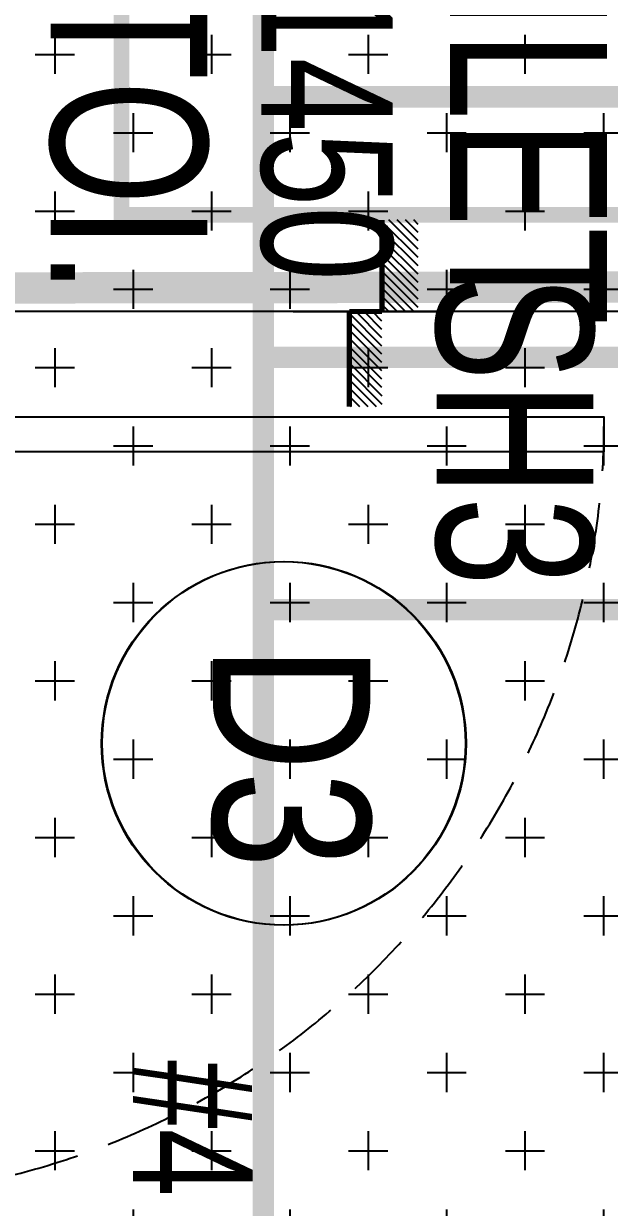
# Model space of a CAD drawing. Header units: millimetres. Extents: x -414464 to 1686, y -90036 to 108605.
# Drawn here: x -116431 to -115870, y -61873 to -60739 of the extents above; entities that cross this region are included whole.
import ezdxf
from ezdxf.enums import TextEntityAlignment as Align
from ezdxf.lldxf.tags import DXFTag

# ---------------------------------------------------------------- set-up
doc = ezdxf.new("R2010")
doc.units = ezdxf.units.MM
doc.header["$LTSCALE"] = 1000
doc.header["$MEASUREMENT"] = 0
for name, pattern in [('$1$AUDIT_D_120904163729-0', [0]), ('$36$HIDDEN', [0.375, 0.25, -0.125]), ('2BHK-A - FRONT$1$( Hidden )', [0.375, 0.25, -0.125]), ('2BHK-A - FRONT$1$AUDIT_D_120904163729-0', [0]), ('AUDIT_D_120904163729-0', [0]), ('T8(T9 IS SIMILAR) - DIMENSION & TEXTING$1$( Hidden )', [0.375, 0.25, -0.125]), ('T8(T9 IS SIMILAR) - DIMENSION & TEXTING$1$AUDIT_D_120904163729-0', [0])]:
    doc.linetypes.add(name, pattern=pattern)
doc.layers.get('0').update_dxf_attribs({"linetype": 'AUDIT_D_120904163729-0'})
for name, color, linetype in [('$0$A-HATCH -160', 251, '$1$AUDIT_D_120904163729-0'), ('$21$A-DIMENSIONS', 2, '$36$HIDDEN'), ('2BHK-A - FRONT$1$$0$ELEV.', 5, 'Continuous'), ('2BHK-A - FRONT$1$A-HATCH -160', 251, '2BHK-A - FRONT$1$AUDIT_D_120904163729-0'), ('2BHK-A - FRONT$1$a-tile drop', 3, 'Continuous'), ('2BHK-A - FRONT$1$A-TOI SUNK 50MM', 8, 'Continuous'), ('2BHK-A - FRONT$1$a-window-no', 125, 'Continuous'), ('2BHK-A - FRONT$1$APT PLANS-typ$0$TILEDROP', 3, 'Continuous'), ('a-rcc', 3, 'Continuous'), ('T8(T9 IS SIMILAR) - DIMENSION & TEXTING$1$A-FIRE FIGHTING', 7, 'T8(T9 IS SIMILAR) - DIMENSION & TEXTING$1$AUDIT_D_120904163729-0'), ('T8(T9 IS SIMILAR) - DIMENSION & TEXTING$1$A-PLUMBING', 7, 'T8(T9 IS SIMILAR) - DIMENSION & TEXTING$1$AUDIT_D_120904163729-0'), ('T8(T9 IS SIMILAR) - DIMENSION & TEXTING$1$a-window-no', 125, 'Continuous'), ('T8(T9 IS SIMILAR) - DIMENSION & TEXTING$1$U-TI-WS', 5, 'Continuous'), ('T8(T9 IS SIMILAR)$1$$6$a-beam 2', 50, 'Continuous')]:
    doc.layers.add(name, color=color, linetype=linetype)
for name, color, linetype, lineweight in [('2BHK-A - FRONT$1$a-Text', 4, 'Continuous', 0), ('2BHK-A - FRONT$1$a-TEXT -R SIZE', 4, 'Continuous', 0), ('T8(T9 IS SIMILAR) - DIMENSION & TEXTING$1$a-Text', 4, 'Continuous', 0), ('T8(T9 IS SIMILAR) - DIMENSION & TEXTING$1$a-TEXT -R SIZE', 4, 'Continuous', 0), ('T8(T9 IS SIMILAR) - DIMENSION & TEXTING$1$R0-18-10-2014-T1-1st Podium Floor Plan$0$Text', 2, 'Continuous', 0), ('T8(T9 IS SIMILAR) - DIMENSION & TEXTING$1$T8 - TYPICAL FLOOR CORE$0$a-Text', 4, 'Continuous', 0), ('T8(T9 IS SIMILAR) - DIMENSION & TEXTING$1$U-IPD-WS-FIRE', 1, 'Continuous', 40), ('T8(T9 IS SIMILAR) - DIMENSION & TEXTING$1$U-TI-WS-HOT', 1, 'T8(T9 IS SIMILAR) - DIMENSION & TEXTING$1$DASHDOT', 30), ('T8(T9 IS SIMILAR)$1$D&W', 8, 'Continuous', 25)]:
    doc.layers.add(name, color=color, linetype=linetype, lineweight=lineweight)
doc.styles.add('2BHK-A - FRONT$1$ARIAL ARROW', font='swisscl.ttf')
doc.styles.add('2BHK-A - FRONT$1$LODHA STANDERD', font='sanss___.ttf')
doc.styles.add('T8(T9 IS SIMILAR) - DIMENSION & TEXTING$1$ARIAL ARROW', font='swisscl.ttf')
doc.styles.add('T8(T9 IS SIMILAR) - DIMENSION & TEXTING$1$LODHA STANDERD', font='sanss___.ttf')
doc.styles.add('T8(T9 IS SIMILAR) - DIMENSION & TEXTING$1$T8 - TYPICAL FLOOR CORE$0$ARIAL ARROW', font='swisscl.ttf')
tags = doc.linetypes.add('T8(T9 IS SIMILAR) - DIMENSION & TEXTING$1$DASHDOT', pattern=[1, 0.5, -0.25, 0, -0.25]).pattern_tags.tags
tags[10:11] = [DXFTag(74, 4), DXFTag(75, 0), DXFTag(340, '0'), DXFTag(46, 1.0), DXFTag(50, 0.0), DXFTag(44, 0.0), DXFTag(45, 0.0)]
tags[8:9] = [DXFTag(74, 4), DXFTag(75, 0), DXFTag(340, '0'), DXFTag(46, 1.0), DXFTag(50, 0.0), DXFTag(44, 0.0), DXFTag(45, 0.0)]
tags[6:7] = [DXFTag(74, 4), DXFTag(75, 0), DXFTag(340, '0'), DXFTag(46, 1.0), DXFTag(50, 0.0), DXFTag(44, 0.0), DXFTag(45, 0.0)]
tags[4:5] = [DXFTag(74, 4), DXFTag(75, 0), DXFTag(340, '0'), DXFTag(46, 1.0), DXFTag(50, 0.0), DXFTag(44, 0.0), DXFTag(45, 0.0)]

# ---------------------------------------------------------------- blocks, each defined once
blk = doc.blocks.new('2BHK-A - FRONT$1$WINDOW TAG')
at = {"layer": '2BHK-A - FRONT$1$a-window-no'}
blk.add_circle((0, 0), 174.1, dxfattribs=at)
at = {"layer": '2BHK-A - FRONT$1$a-window-no', "style": '2BHK-A - FRONT$1$LODHA STANDERD'}
blk.add_attdef('WINDOW', text='', height=150, dxfattribs=at).set_placement((11.3, 2.8), align=Align.MIDDLE_CENTER)
blk = doc.blocks.new('2BHK-A - FRONT$1$TILE DROP -x')
at = {"layer": '2BHK-A - FRONT$1$APT PLANS-typ$0$TILEDROP'}
h = blk.add_hatch(dxfattribs=at)
h.set_pattern_fill('ACET-2D-ANSI31', color=8, scale=90, angle=90, style=0)
h.set_pattern_definition([(135, (-851695.914, 5365039.183), (-7.954951288, -7.954951288), [])])
h.paths.add_polyline_path([(-58323.9, -19205.9), (-58323.9, -19023.7), (-58261.5, -19023.7), (-58261.5, -19205.9)])
edge = h.paths.add_edge_path()
edge.add_line((-58323.9, -19381.2), (-58393.7, -19381.2))
edge.add_line((-58323.9, -19205.9), (-58323.9, -19381.2))
edge.add_line((-58393.1, -19205.9), (-58323.9, -19205.9))
edge.add_line((-58393.1, -19381.2), (-58393.1, -19205.9))
at = {"layer": '2BHK-A - FRONT$1$APT PLANS-typ$0$TILEDROP', "color": 1}
blk.add_line((-58153.9, -19205.9), (-58434, -19205.9), dxfattribs=at)
at = {"layer": '2BHK-A - FRONT$1$APT PLANS-typ$0$TILEDROP', "color": 20, "const_width": 10}
for points in [[(-58261.5, -19205.9), (-58261.5, -19023.7)], [(-58323.9, -19381.2), (-58323.9, -19205.9)], [(-58323.9, -19205.9), (-58261.5, -19205.9)]]:
    blk.add_lwpolyline(points, dxfattribs=at)
blk = doc.blocks.new('2BHK-A - FRONT')
at = {"layer": '2BHK-A - FRONT$1$A-HATCH -160', "linetype": 'ByBlock'}
h = blk.add_hatch(dxfattribs=at)
h.set_pattern_fill('ANSI32', color=256, scale=150)
h.set_pattern_definition([(45, (0, -0.55), (-39.77475644, 39.77475644), []), (45, (26.517, -0.55), (-39.77475644, 39.77475644), [])])
h.paths.add_polyline_path([(1145269.9, -5728524.2), (1145269.9, -5728684.2), (1144639.8, -5728684.2), (1144639.8, -5726829.5), (1144799.8, -5726829.5), (1144799.8, -5728524.2)])
h.paths.add_polyline_path([(1148934.5, -5727449.8), (1148934.5, -5727609.8), (1147999.5, -5727609.8), (1147999.5, -5727009.5), (1148159.5, -5727009.5), (1148159.5, -5727449.8)])
h.paths.add_polyline_path([(1147999.5, -5728684.2), (1147999.5, -5728524.2), (1147369.9, -5728524.2), (1147369.9, -5728684.2)])
edge = h.paths.add_edge_path()
edge.add_line((1151334.5, -5727449.8), (1151779.5, -5727449.8))
edge.add_line((1151779.5, -5727449.8), (1151779.5, -5727609.8))
edge.add_line((1151704.5, -5727609.8), (1151334.5, -5727609.8))
edge.add_line((1151334.5, -5727609.8), (1151334.5, -5727449.8))
h.paths.add_polyline_path([(1146264.5, -5719573.8), (1146424.5, -5719573.8), (1146424.5, -5719224.6), (1146264.5, -5719224.6)])
h.paths.add_polyline_path([(1145549.4, -5721834.4), (1145788.9, -5721834.4), (1145790, -5721674.6), (1145549.4, -5721674.6)])
h.paths.add_polyline_path([(1145949.5, -5721924.2), (1145949.5, -5722524.6), (1145789.5, -5722524.6), (1145789.5, -5721924.2)])
h.paths.add_polyline_path([(1144599.5, -5721924.6), (1144759.5, -5721924.6), (1144762, -5722524.6), (1144602, -5722524.6)])
h.paths.add_polyline_path([(1144599.5, -5723474.6), (1144599.5, -5723174.6), (1144759.5, -5723174.6), (1144759.5, -5723314.6), (1145789.5, -5723314.6), (1145789.5, -5723174.6), (1145949.5, -5723174.6), (1145949.5, -5723474.2)])
at = {"layer": '2BHK-A - FRONT$1$A-TOI SUNK 50MM'}
h = blk.add_hatch(dxfattribs=at)
h.set_pattern_fill('CROSS', color=256, scale=300, style=0)
h.set_pattern_definition([(0, (0, -0.9), (75, 75), [37.5, -112.5]), (90, (18.75, -19.65), (-75, 75), [37.5, -112.5])])
h.paths.add_polyline_path([(1142149.5, -5723374.6), (1144599.5, -5723374.6), (1144599.5, -5721924.9), (1142149.5, -5721924.9)])
h.paths.add_polyline_path([(1148199.2, -5723374.6), (1145949.5, -5723374.6), (1145949.5, -5721924.9), (1148199.2, -5721924.9)])
blk.add_lwpolyline([(1146850.3, -5723432.5), (1146850.3, -5722683.6), (1146883.8, -5722683.6), (1146883.8, -5723432.5)], close=True)
at = {"color": 0, "linetype": '2BHK-A - FRONT$1$( Hidden )', "ltscale": 0.25}
blk.add_arc((1146849.2, -5723433), 750, 0.0347, 87.627, dxfattribs=at)
at = {"layer": '2BHK-A - FRONT$1$$0$ELEV.'}
blk.add_line((1146749.3, -5721924.7), (1146749.5, -5723374.6), dxfattribs=at)
at = {"layer": '2BHK-A - FRONT$1$a-tile drop', "xscale": 0.4999999999999999, "yscale": 0.4999999999999999, "zscale": 0.4999999999999999, "rotation": 269.9996795902024}
blk.add_blockref('2BHK-A - FRONT$1$TILE DROP -x', (1156352.2, -5752057.9), dxfattribs=at)
at = {"layer": '2BHK-A - FRONT$1$a-window-no'}
ref = blk.add_blockref('2BHK-A - FRONT$1$WINDOW TAG', (1147163.1, -5722990.1), dxfattribs=at)
ref.add_attrib('WINDOW', 'D3', dxfattribs={"height": 150, "style": '2BHK-A - FRONT$1$LODHA STANDERD', "width": 0.8}).set_placement((1147175.7, -5722982.6), align=Align.MIDDLE_CENTER)
at = {"layer": '2BHK-A - FRONT$1$a-Text', "style": '2BHK-A - FRONT$1$ARIAL ARROW'}
blk.add_text('C.TOILET', height=150, dxfattribs=at).set_placement((1146070.4, -5722830.7))
at = {"layer": '2BHK-A - FRONT$1$a-TEXT -R SIZE', "color": 2, "style": '2BHK-A - FRONT$1$ARIAL ARROW'}
blk.add_text('2250X1450', height=125, dxfattribs=at).set_placement((1146064.5, -5723011.2))
blk = doc.blocks.new('T8(T9 IS SIMILAR) - DIMENSION & TEXTING$1$WINDOW TAG')
at = {"layer": 'T8(T9 IS SIMILAR) - DIMENSION & TEXTING$1$a-window-no'}
blk.add_circle((0, 0), 174.1, dxfattribs=at)
at = {"layer": 'T8(T9 IS SIMILAR) - DIMENSION & TEXTING$1$a-window-no', "style": 'T8(T9 IS SIMILAR) - DIMENSION & TEXTING$1$LODHA STANDERD'}
blk.add_attdef('WINDOW', text='', height=150, dxfattribs=at).set_placement((11.3, 2.8), align=Align.MIDDLE_CENTER)
blk = doc.blocks.new('T8(T9 IS SIMILAR) - DIMENSION & TEXTING$1$A$C7A147FD6')
at = {"layer": 'T8(T9 IS SIMILAR) - DIMENSION & TEXTING$1$U-IPD-WS-FIRE', "color": 92, "linetype": 'T8(T9 IS SIMILAR) - DIMENSION & TEXTING$1$( Hidden )', "ltscale": 2, "true_color": 0x00d200, "const_width": 30, "elevation": -0.6}
blk.add_lwpolyline([(-2270, 1112.5), (-2270, -5317.1), (-2707.8, -5317.1), (-2707.8, -6277.1), (-6234.7, -6277.1), (-6230.8, -9339.3), (-8033.7, -9339.3), (-8033.7, -11094.6), (-7863, -11096.2)], dxfattribs=at)
blk = doc.blocks.new('T8(T9 IS SIMILAR) - DIMENSION & TEXTING$1$A$C77D62699')
at = {"layer": 'T8(T9 IS SIMILAR) - DIMENSION & TEXTING$1$U-TI-WS', "lineweight": 40, "ltscale": 0.01, "const_width": 20.5}
for points, elevation in [([(-6415.7, -8050.9), (-6415.7, -9135.8)], 0.8), ([(-7226.9, -8097), (-7442.7, -8097), (-7442.7, -9135.8), (-4754.9, -9135.8)], 0.7)]:
    blk.add_lwpolyline(points, dxfattribs=dict(at, elevation=elevation))
for points in [[(-6166.3, -8051.5), (-6166.3, -9135.8)], [(-5924.4, -8203.4), (-5924.4, -9135.8)]]:
    blk.add_lwpolyline(points, dxfattribs=at)
at = {"layer": 'T8(T9 IS SIMILAR) - DIMENSION & TEXTING$1$U-TI-WS-HOT', "ltscale": 0.1, "const_width": 15, "elevation": 0.7}
blk.add_lwpolyline([(-7485, -8022.2), (-7485, -9271.4), (-6302.7, -9271.4), (-6302.7, -8050.9)], dxfattribs=at)
blk = doc.blocks.new('T8(T9 IS SIMILAR) - DIMENSION & TEXTING')
at = {"layer": 'T8(T9 IS SIMILAR) - DIMENSION & TEXTING$1$T8 - TYPICAL FLOOR CORE$0$a-Text', "linetype": 'ByBlock', "insert": (1201505.3, -5722694.1, 0), "char_height": 150, "width": 3499.366, "attachment_point": 3, "style": 'T8(T9 IS SIMILAR) - DIMENSION & TEXTING$1$T8 - TYPICAL FLOOR CORE$0$ARIAL ARROW'}
blk.add_mtext('SH3', dxfattribs=at)
at = {"layer": 'T8(T9 IS SIMILAR) - DIMENSION & TEXTING$1$A-PLUMBING', "linetype": 'ByBlock'}
blk.add_blockref('T8(T9 IS SIMILAR) - DIMENSION & TEXTING$1$A$C77D62699', (1207452.3, -5713874), dxfattribs=at)
at = {"layer": 'T8(T9 IS SIMILAR) - DIMENSION & TEXTING$1$A-FIRE FIGHTING', "linetype": 'ByBlock'}
blk.add_blockref('T8(T9 IS SIMILAR) - DIMENSION & TEXTING$1$A$C7A147FD6', (1207452.3, -5715374), dxfattribs=at)
at = {"layer": 'T8(T9 IS SIMILAR) - DIMENSION & TEXTING$1$a-window-no'}
ref = blk.add_blockref('T8(T9 IS SIMILAR) - DIMENSION & TEXTING$1$WINDOW TAG', (1201655.8, -5722989.9), dxfattribs=at)
ref.add_attrib('WINDOW', 'D3', dxfattribs={"height": 150, "style": 'T8(T9 IS SIMILAR) - DIMENSION & TEXTING$1$LODHA STANDERD', "width": 0.8}).set_placement((1201668.5, -5722982.4), align=Align.MIDDLE_CENTER)
at = {"layer": 'T8(T9 IS SIMILAR) - DIMENSION & TEXTING$1$a-Text', "style": 'T8(T9 IS SIMILAR) - DIMENSION & TEXTING$1$ARIAL ARROW'}
blk.add_text('C-TOI.', height=150, dxfattribs=at).set_placement((1200764.6, -5723213.4))
at = {"layer": 'T8(T9 IS SIMILAR) - DIMENSION & TEXTING$1$a-TEXT -R SIZE', "color": 2, "style": 'T8(T9 IS SIMILAR) - DIMENSION & TEXTING$1$ARIAL ARROW'}
blk.add_text('2250X1450', height=125, dxfattribs=at).set_placement((1200557.3, -5723011.1))
at = {"layer": 'T8(T9 IS SIMILAR) - DIMENSION & TEXTING$1$R0-18-10-2014-T1-1st Podium Floor Plan$0$Text', "linetype": 'ByBlock', "style": 'T8(T9 IS SIMILAR) - DIMENSION & TEXTING$1$ARIAL ARROW'}
blk.add_text('#4', height=114.75, dxfattribs=at).set_placement((1201959.2, -5723134.7, 0))
blk = doc.blocks.new('T8(T9 IS SIMILAR)')
at = {"layer": 'T8(T9 IS SIMILAR)$1$D&W', "linetype": 'ByBlock'}
blk.add_blockref('2BHK-A - FRONT', (54492.8, -0.4), dxfattribs=at)
at = {"layer": 'T8(T9 IS SIMILAR)$1$$6$a-beam 2', "linetype": 'ByBlock'}
blk.add_blockref('T8(T9 IS SIMILAR) - DIMENSION & TEXTING', (0, 0), dxfattribs=at)
blk = doc.blocks.new('A$C48506478')
at = {"layer": '$21$A-DIMENSIONS', "linetype": 'ByBlock'}
blk.add_blockref('T8(T9 IS SIMILAR)', (-1195542.6, 5727884.6), dxfattribs=at)
at = {"layer": '$0$A-HATCH -160', "linetype": 'ByBlock'}
blk.add_blockref('T8(T9 IS SIMILAR) - DIMENSION & TEXTING', (-1195542.6, 5727884.6), dxfattribs=at)

msp = doc.modelspace()

# ---------------------------------------------------------------- block references
at = {"layer": 'a-rcc', "linetype": 'ByBlock', "rotation": 270}
msp.add_blockref('A$C48506478', (-121076, -55315.3, 0), dxfattribs=at)

doc.saveas('drawing.dxf')
